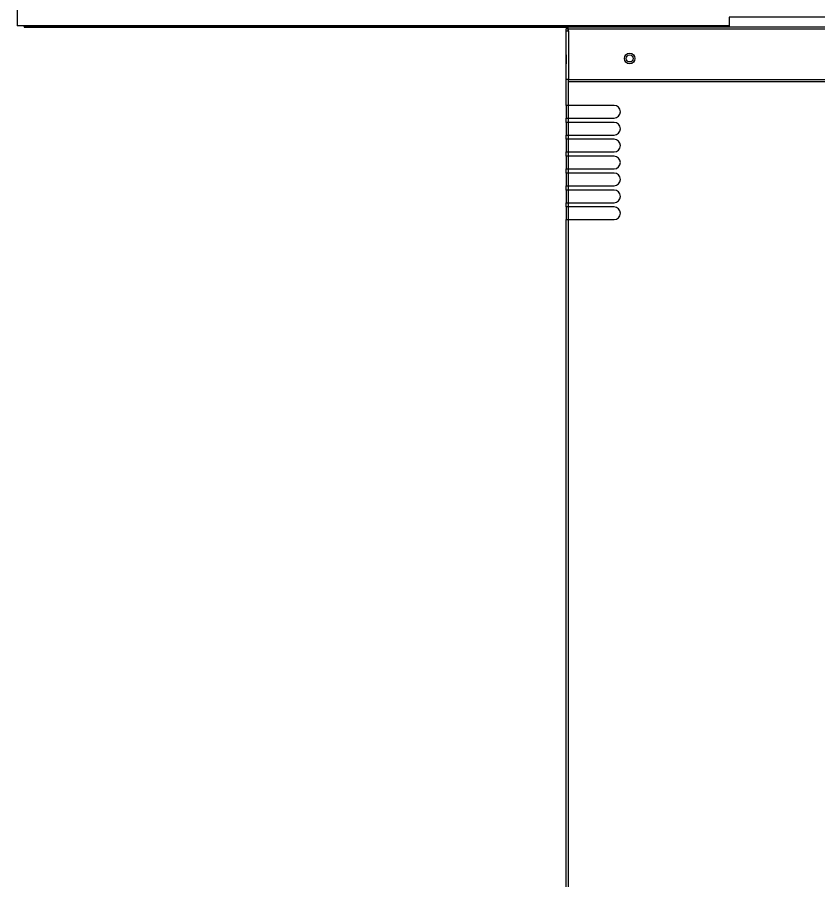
# Model space of a CAD drawing. Header units: millimetres. Extents: x 0 to 5860, y 0 to 4120.
# Drawn here: x 2590.8 to 2969.3, y 1708.7 to 2116.6 of the extents above; entities that cross this region are included whole.
import ezdxf

# ---------------------------------------------------------------- set-up
doc = ezdxf.new("R2010")
doc.units = ezdxf.units.MM
doc.layers.get('0').update_dxf_attribs({"lineweight": 15})
doc.layers.add('D', color=3, linetype='Continuous', lineweight=13)
doc.styles.add('STU25', font='isocp2.shx')
doc.dimstyles.new('STU25', dxfattribs={"dimscale": 20, "dimtxt": 2.5, "dimasz": 2, "dimexe": 0.6, "dimexo": 1, "dimgap": 1, "dimtad": 1, "dimdsep": 46, "dimtxsty": 'STU25', "dimcen": 2, "dimazin": 2, "dimtfac": 1, "dimtmove": 0, "dimatfit": 3, "dimfxl": 0, "dimtolj": 1, "dimtzin": 0, "dimarcsym": 0})

# ---------------------------------------------------------------- blocks, each defined once
blk = doc.blocks.new('*D4')
at = {"layer": 'D', "color": 0, "lineweight": -2}
for p, q in [((2877.56, 2301.58), (3780.63, 2301.58)), ((3768.63, 1251.58), (3768.63, 2261.58)), ((3570.39, 1211.58), (3780.63, 1211.58))]:
    blk.add_line(p, q, dxfattribs=at)
at = {"layer": 'D', "color": 0}
for points in [[(3761.96, 2261.58), (3775.29, 2261.58), (3768.63, 2301.58)], [(3761.96, 1251.58), (3775.29, 1251.58), (3768.63, 1211.58)]]:
    blk.add_solid(points, dxfattribs=at)
at = {"layer": 'Defpoints', "color": 0}
for p in [(2857.56, 2301.58), (3768.63, 2301.58), (3550.39, 1211.58)]:
    blk.add_point(p, dxfattribs=at)
at = {"layer": 'D', "color": 0, "insert": (3723.63, 1756.58), "char_height": 50, "attachment_point": 5, "rotation": 90, "style": 'STU25'}
blk.add_mtext('\\A1;1090', dxfattribs=at)

msp = doc.modelspace()

# ---------------------------------------------------------------- linework, layer by layer
at = {"color": 7, "linetype": 'Continuous', "lineweight": 15}
for p, q in [((2590.814, 2126.871), (2590.814, 2112.641)), ((2927.377, 2116.646), (2927.377, 2112.146)), ((2927.377, 2112.641), (2590.814, 2112.641)), ((2593.957, 2112.641), (2594.049, 2112.04)), ((2594.148, 2111.955), (2850.903, 2111.955)), ((2851.377, 2111.136), (2850.377, 2111.136)), ((2850.377, 2098.852), (2850.377, 2111.136)), ((2850.387, 2087.146), (2850.387, 2110.19)), ((2851.377, 2110.199), (2851.377, 2111.136)), ((2851.387, 2112.146), (3449.367, 2112.146)), ((2851.387, 2111.146), (2851.387, 2112.146)), ((2851.387, 2111.136), (2851.387, 2111.146)), ((2851.387, 2111.136), (3449.367, 2111.136)), ((2851.387, 2111.136), (2851.387, 2110.199)), ((2851.397, 2110.199), (2851.387, 2110.199)), ((2851.397, 2110.199), (2851.397, 2087.146)), ((2850.377, 2098.852), (2850.387, 2098.852)), ((2850.377, 2098.852), (2850.377, 2094.646)), ((2850.387, 2094.646), (2850.377, 2094.646)), ((2850.377, 2087.146), (2850.377, 2094.646)), ((2850.377, 2087.146), (2850.387, 2087.146)), ((2851.397, 2087.146), (2850.387, 2087.146)), ((2850.387, 2086.136), (2850.387, 2087.146)), ((2850.387, 2074.946), (2850.387, 2086.136)), ((2851.397, 2087.146), (3449.357, 2087.146)), ((2851.397, 2086.136), (2851.397, 2087.146)), ((2851.397, 2074.946), (2851.397, 2086.136)), ((3449.377, 2086.136), (2851.397, 2086.136)), ((2851.397, 2074.946), (2850.387, 2074.946)), ((2850.387, 2074.946), (2850.387, 2068.946)), ((2851.387, 2074.946), (2851.387, 2068.946)), ((2872.997, 2074.946), (2851.397, 2074.946)), ((2850.387, 2066.946), (2850.387, 2068.946)), ((2850.387, 2068.946), (2851.397, 2068.946)), ((2851.397, 2066.946), (2851.397, 2068.946)), ((2851.397, 2068.946), (2872.997, 2068.946)), ((2851.397, 2066.946), (2850.387, 2066.946)), ((2850.387, 2066.946), (2850.387, 2060.946)), ((2851.387, 2066.946), (2851.387, 2060.946)), ((2872.997, 2066.946), (2851.397, 2066.946)), ((2850.387, 2058.946), (2850.387, 2060.946)), ((2850.387, 2060.946), (2851.397, 2060.946)), ((2851.397, 2058.946), (2851.397, 2060.946)), ((2851.397, 2060.946), (2872.997, 2060.946)), ((2851.397, 2058.946), (2850.387, 2058.946)), ((2850.387, 2058.946), (2850.387, 2052.946)), ((2851.387, 2058.946), (2851.387, 2052.946)), ((2872.997, 2058.946), (2851.397, 2058.946)), ((2850.387, 2050.946), (2850.387, 2052.946)), ((2850.387, 2052.946), (2851.397, 2052.946)), ((2851.397, 2050.946), (2851.397, 2052.946)), ((2851.397, 2052.946), (2872.997, 2052.946)), ((2851.397, 2050.946), (2850.387, 2050.946)), ((2850.387, 2050.946), (2850.387, 2044.946)), ((2851.387, 2050.946), (2851.387, 2044.946)), ((2872.997, 2050.946), (2851.397, 2050.946)), ((2850.387, 2042.946), (2850.387, 2044.946)), ((2850.387, 2044.946), (2851.397, 2044.946)), ((2851.397, 2042.946), (2851.397, 2044.946)), ((2851.397, 2044.946), (2872.997, 2044.946)), ((2851.397, 2042.946), (2850.387, 2042.946)), ((2850.387, 2042.946), (2850.387, 2036.946)), ((2851.387, 2042.946), (2851.387, 2036.946)), ((2872.997, 2042.946), (2851.397, 2042.946)), ((2850.387, 2034.946), (2850.387, 2036.946)), ((2850.387, 2036.946), (2851.397, 2036.946)), ((2851.397, 2034.946), (2851.397, 2036.946)), ((2851.397, 2036.946), (2872.997, 2036.946)), ((2851.397, 2034.946), (2850.387, 2034.946)), ((2850.387, 2034.946), (2850.387, 2028.946)), ((2851.387, 2034.946), (2851.387, 2028.946)), ((2872.997, 2034.946), (2851.397, 2034.946)), ((2850.387, 2026.946), (2850.387, 2028.946)), ((2850.387, 2028.946), (2851.397, 2028.946)), ((2851.397, 2026.946), (2851.397, 2028.946)), ((2851.397, 2028.946), (2872.997, 2028.946)), ((2851.397, 2026.946), (2850.387, 2026.946)), ((2850.387, 2026.946), (2850.387, 2020.946)), ((2851.387, 2026.946), (2851.387, 2020.946)), ((2872.997, 2026.946), (2851.397, 2026.946)), ((2850.387, 1289.093), (2850.387, 2020.946)), ((2850.387, 2020.946), (2851.397, 2020.946)), ((2851.397, 1289.093), (2851.397, 2020.946)), ((2851.397, 2020.946), (2872.997, 2020.946))]:
    msp.add_line(p, q, dxfattribs=at)
at = {"color": 8, "linetype": 'Continuous', "lineweight": 15}
for p, q in [((3213.798, 2116.646), (2927.377, 2116.646)), ((2594.049, 2112.04), (2611.792, 2112.04)), ((2611.792, 2112.04), (2851.017, 2112.04))]:
    msp.add_line(p, q, dxfattribs=at)
at = {"color": 7, "linetype": 'Continuous', "lineweight": 15}
for radius in [2.5, 1.65]:
    msp.add_circle((2880.387, 2097.146), radius, dxfattribs=at)
for centre, radius, start, end in [((2594.148, 2112.055), 0.1, 188.68635, 270), ((2872.997, 2071.946), 3, 270, 90), ((2872.997, 2063.946), 3, 270, 90), ((2872.997, 2055.946), 3, 270, 90), ((2872.997, 2047.946), 3, 270, 90), ((2872.997, 2039.946), 3, 270, 90), ((2872.997, 2031.946), 3, 270, 90), ((2872.997, 2023.946), 3, 270, 90)]:
    msp.add_arc(centre, radius, start, end, dxfattribs=at)
for points, knots in [([(2851.387, 2112.146), (2851.123, 2112.146), (2850.86, 2112.038), (2850.486, 2111.664), (2850.377, 2111.401), (2850.377, 2111.136)], [0, 0, 0, 0, 0.5, 0.5, 1, 1, 1, 1]), ([(2850.387, 2110.19), (2850.387, 2110.192), (2850.496, 2110.193), (2850.87, 2110.196), (2851.133, 2110.198), (2851.397, 2110.199)], [0, 0, 0, 0, 0.5, 0.5, 1, 1, 1, 1]), ([(2851.397, 2086.136), (2851.397, 2086.269), (2851.398, 2086.533), (2851.399, 2086.867), (2851.399, 2087.101), (2851.4, 2087.131), (2851.4, 2087.146)], [0, 0, 0, 0, 0.2499991, 0.4999986, 0.7499944, 1, 1, 1, 1])]:
    msp.add_open_spline(points, degree=3, knots=knots, dxfattribs=at)
msp.add_open_spline([(2851.387, 2111.146), (2851.382, 2111.146), (2851.377, 2111.142), (2851.377, 2111.136)], degree=3, dxfattribs=at)

# ---------------------------------------------------------------- dimensions: what is measured, and where the dimension line sits
at = {"layer": 'D'}
dim = msp.add_linear_dim(base=(3768.628, 2301.584), p1=(3550.387, 1211.583), p2=(2857.565, 2301.584), angle=90, dimstyle='STU25', dxfattribs=at)
dim.commit()
dim.dimension.update_dxf_attribs({"geometry": '*D4', "text_midpoint": (3723.628, 1756.583)})

doc.saveas('drawing.dxf')
